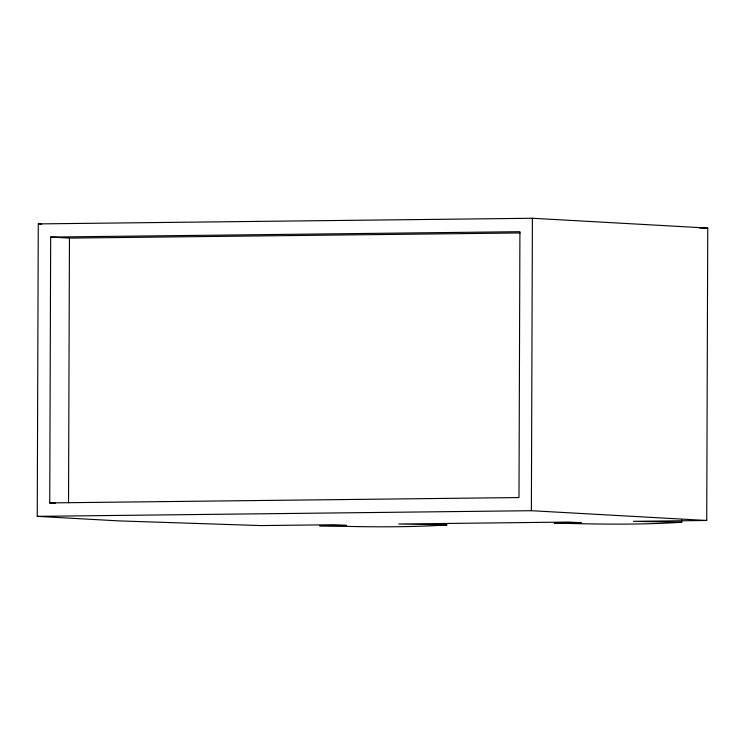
<?xml version="1.0" encoding="UTF-8"?>
<svg xmlns="http://www.w3.org/2000/svg" width="745" height="745" viewBox="0 0 745 745"><rect width="100%" height="100%" fill="white"/><g stroke="black" fill="none" stroke-linecap="round" stroke-linejoin="round"><path stroke-width="1.12" d="M681.722 522.245C639.294 524.983 596.661 524.247 554.187 523.064L581.286 522.757L568.891 522.059L398.789 524.005L447.102 524.927C404.675 527.665 362.033 526.92 319.568 525.746L346.667 525.43L334.263 524.741L260.946 525.579L118.66 520.885L37.25 516.35L38.274 223.9L532.405 218.266L707.75 228.044L706.726 520.485L633.408 521.323L681.722 522.245L681.731 519.926M49.738 502.912L50.669 237.059L519.917 231.695L518.986 497.558L49.738 502.912L55.26 503.22M68.531 502.8L69.453 238.102L50.669 237.059M706.726 520.485L531.381 510.707L532.405 218.266M699.602 228.138L707.75 228.044M69.453 238.102L520.112 232.962M37.25 516.35L531.381 510.707M38.274 223.9L41.711 224.096"/></g></svg>
